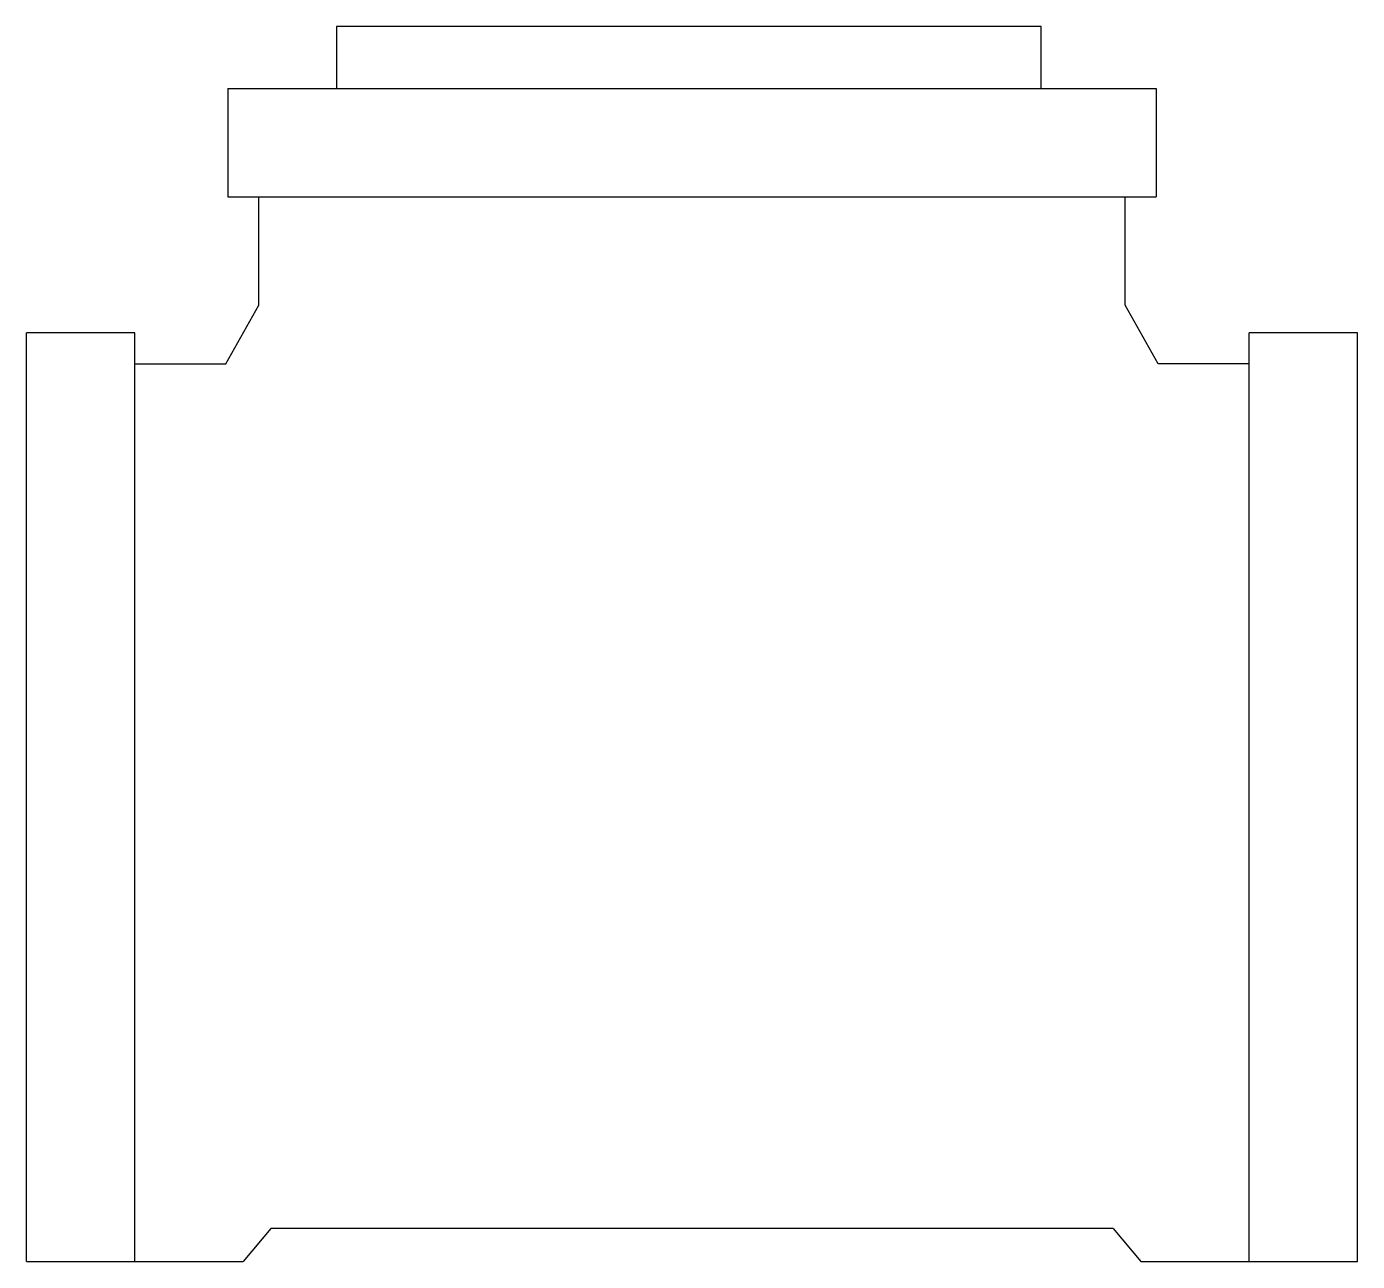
# Model space of a CAD drawing. Header units: millimetres. Extents: x 10198 to 10628, y 4483 to 4882.
import ezdxf

# ---------------------------------------------------------------- set-up
doc = ezdxf.new("R2010")
doc.units = ezdxf.units.MM
doc.header["$LTSCALE"] = 0.5
doc.layers.add('Contorno', color=3, linetype='Continuous')

msp = doc.modelspace()

# ---------------------------------------------------------------- linework, layer by layer
at = {"layer": 'Contorno'}
for p, q in [((10262.67, 4862.36), (10412.67, 4862.36)), ((10262.67, 4862.36), (10262.67, 4827.36)), ((10412.67, 4862.36), (10562.67, 4862.36)), ((10562.67, 4862.36), (10562.67, 4827.36)), ((10262.67, 4827.36), (10412.67, 4827.36)), ((10272.67, 4792.36), (10272.67, 4827.36)), ((10412.67, 4827.36), (10562.67, 4827.36)), ((10552.67, 4792.36), (10552.67, 4827.36)), ((10262.06, 4773.43), (10272.67, 4792.36)), ((10563.28, 4773.43), (10552.67, 4792.36)), ((10197.67, 4483.43), (10197.67, 4783.43)), ((10232.67, 4783.43), (10197.67, 4783.43)), ((10232.67, 4483.43), (10232.67, 4783.43)), ((10592.67, 4483.43), (10592.67, 4783.43)), ((10627.67, 4783.43), (10592.67, 4783.43)), ((10627.67, 4483.43), (10627.67, 4783.43)), ((10232.67, 4773.43), (10262.06, 4773.43)), ((10592.67, 4773.43), (10563.28, 4773.43)), ((10276.6, 4494.03), (10267.67, 4483.43)), ((10548.73, 4494.03), (10276.6, 4494.03)), ((10548.73, 4494.03), (10557.67, 4483.43)), ((10197.67, 4483.43), (10267.67, 4483.43)), ((10557.67, 4483.43), (10627.67, 4483.43))]:
    msp.add_line(p, q, dxfattribs=at)
msp.add_lwpolyline([(10297.83, 4862.36), (10525.46, 4862.36), (10525.46, 4882.36), (10297.83, 4882.36)], close=True, dxfattribs=at)

doc.saveas('drawing.dxf')
